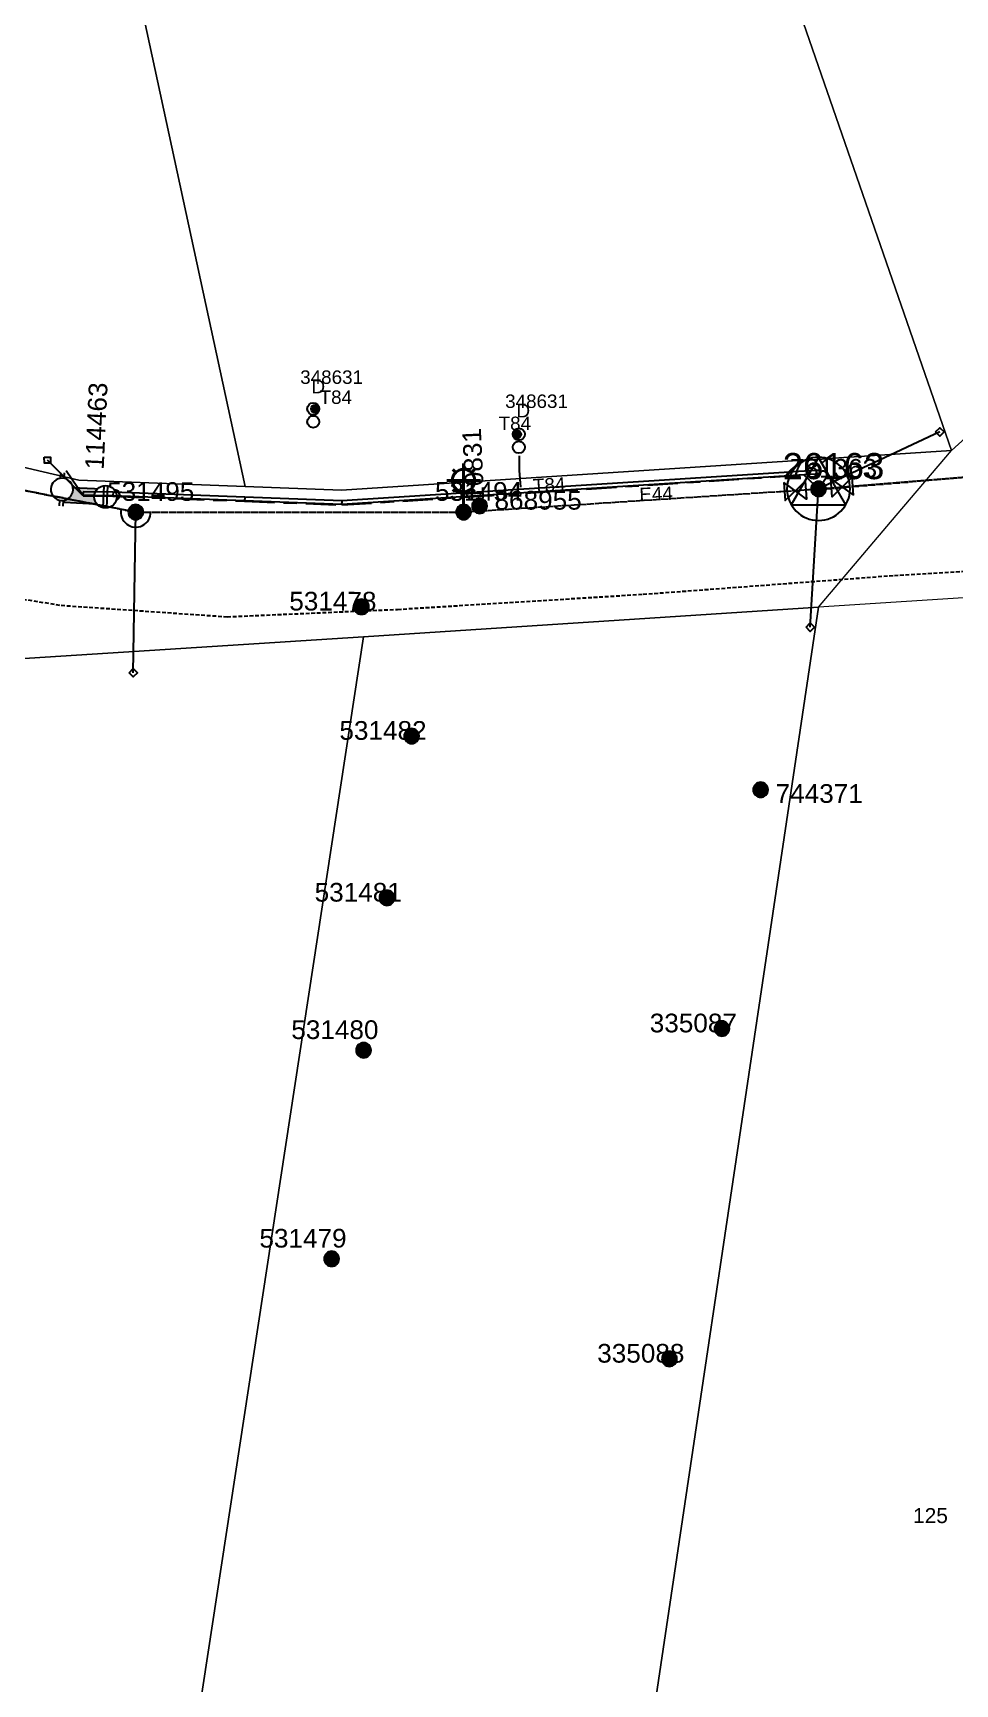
# Model space of a CAD drawing. Header units: metres. Extents: x 302094 to 304730, y 6265242 to 6268907.
# Drawn here: x 303375.8 to 303499, y 6267692.2 to 6267912.9 of the extents above; entities that cross this region are included whole.
import ezdxf
from ezdxf.enums import TextEntityAlignment as Align

# ---------------------------------------------------------------- set-up
doc = ezdxf.new("R2010")
doc.units = ezdxf.units.M
for name, pattern in [('Cable Exist OH', [1, 1, 0]), ('Cable Exist UG', [8.2, 4, -1.2, 1.8, -1.2]), ('DASHED', [0.75, 0.5, -0.25])]:
    doc.linetypes.add(name, pattern=pattern)
doc.layers.get('0').update_dxf_attribs({"color": 6})
for name, color, linetype in [('_User Miscellaneous12', 7, 'Continuous'), ('_User_HV_Exist', 7, 'Continuous'), ('Duct_SP_EXT', 7, 'Continuous'), ('Equip_LV_EXT', 7, 'Continuous'), ('Equip_SP_SL_EXT', 7, 'Continuous'), ('Mains_HV_EXT', 1, 'Continuous'), ('Mains_LV_EXT', 5, 'Continuous'), ('Mains_SL_EXT', 3, 'Continuous'), ('Services_SP_EXT', 7, 'Continuous'), ('Sub_SP_TR_HV_LV_EXT', 7, 'Continuous'), ('SupportsOH_SP_TR_HV_LV_SL_EXT', 7, 'Continuous'), ('SupportsUG_SP_LV_EXT', 7, 'Continuous'), ('Trench_SP_EXT', 7, 'Continuous')]:
    doc.layers.add(name, color=color, linetype=linetype)
doc.layers.add('Cadastre Land Parcels_SP_EXT', color=7, linetype='Continuous', lineweight=5)
doc.layers.add('Cadastre Roads_SP_EXT', color=9, linetype='Continuous', lineweight=5)
doc.layers.add('UNKNOWN_FEATURES', color=1, linetype='DASHED', plot=False)
doc.styles.add('iecARIAL', font='arial.ttf', dxfattribs={"height": 2})
doc.styles.add('POLE_LABEL', font='arial.ttf')
doc.styles.get("Standard").update_dxf_attribs({"font": 'arial.ttf'})

# ---------------------------------------------------------------- blocks, each defined once
blk = doc.blocks.new('SUB_POLE_EXT')
blk.add_wipeout([(0, 4.22), (0.42, 4.2), (0.83, 4.14), (1.21, 4.05), (1.62, 3.9), (1.99, 3.72), (2.35, 3.51), (2.68, 3.26), (2.99, 2.99), (3.28, 2.66), (3.52, 2.34), (3.76, 1.92), (3.9, 1.62), (4.04, 1.23), (4.18, 0.63), (4.22, 0), (4.18, -0.61), (4.06, -1.15), (3.9, -1.62), (3.58, -2.24), (3.22, -2.73), (2.97, -3.01), (2.68, -3.26), (2.36, -3.5), (2, -3.72), (1.64, -3.89), (1.25, -4.03), (0.82, -4.14), (0.42, -4.2), (0, -4.22), (-0.41, -4.2), (-0.8, -4.15), (-1.21, -4.05), (-1.62, -3.9), (-1.99, -3.73), (-2.35, -3.51), (-2.68, -3.26), (-2.96, -3.02), (-3.23, -2.72), (-3.51, -2.35), (-3.71, -2.01), (-3.91, -1.6), (-4.05, -1.21), (-4.16, -0.76), (-4.22, -0.14), (-4.21, 0.39), (-4.14, 0.83), (-4.03, 1.27), (-3.9, 1.63), (-3.71, 2.02), (-3.5, 2.37), (-3.28, 2.67), (-2.99, 2.99), (-2.68, 3.27), (-2.33, 3.52), (-1.98, 3.73), (-1.63, 3.9), (-1.2, 4.05), (-0.78, 4.15), (-0.4, 4.21)])
blk.add_line((2.16, 0.48), (2.16, 0.48, 0))
blk.add_lwpolyline([(-4.22, 0, 1), (4.22, 0, 1)], format="xyb", close=True)
blk.add_lwpolyline([(2.14, 0.52), (0, 4.22), (-3.66, -2.11), (3.66, -2.11)], close=True)
for tag, height, flags, p in [('ASSET_NUM', 3.5, 8, (2, 2)), ('STREET_CODE', 0.2, 9, (1.5, 0)), ('CONSTRUCTED_VOLTAGE', 0.2, 9, (1.5, -0.2)), ('OPERATING_VOLTAGE', 0.2, 9, (1.5, -0.6)), ('OPERATED_BY', 0.2, 9, (1.5, -0.8)), ('ORIENTATION', 0.2, 9, (1.5, -1.2)), ('OWNED_BY', 0.2, 9, (1.5, -1.4)), ('SECONDARY_VOLTAGE', 0.2, 9, (1.5, -1.6)), ('STATE', 0.2, 9, (1.5, -1.8)), ('SUBSTATION_TYPE', 0.2, 9, (1.5, -2)), ('NO_PHASES', 0.2, 9, (1.5, -0.4)), ('MAINTAINED_BY', 0.2, 9, (1.5, -1)), ('USAGE', 0.2, 9, (1.5, -2.2)), ('STREETNAME', 0.2, 9, (1.5, -2.8)), ('SUBURB', 0.2, 9, (1.5, -3)), ('Z', 0.2, 1, (1.5, -3.4)), ('LEGEND', 0.2, 9, (1.5, -2.4)), ('LOCATION', 0.2, 9, (1.5, -2.6)), ('NOTES', 0.2, 9, (1.5, -3.2))]:
    blk.add_attdef(tag, text='', height=height, dxfattribs=dict(flags=flags)).set_placement(p, align=Align.MIDDLE_LEFT)
blk = doc.blocks.new('PILLAR_EXT')
blk.add_hatch(color=256).paths.add_polyline_path([(-2.475, 0.99), (-2.475, -0.99), (2.475, -0.99), (2.475, 0.99)])
blk.add_lwpolyline([(-2.475, -0.99), (2.475, -0.99), (2.475, 0.99), (-2.475, 0.99)], close=True)
at = {"style": 'iecARIAL', "flags": 8}
blk.add_attdef('ASSET_NUM', (1.5, 3.5), '', height=2.5, dxfattribs=at)
for tag, p, flags in [('OWNED_BY', (0, -0.2), 9), ('STATE', (0, -0.4), 9), ('SUPPORT_TYPE', (0, -0.6), 9), ('STREETNAME', (0, -1.8), 9), ('SUBURB', (0, -2), 1), ('USAGE', (0, -0.8), 9), ('LEGEND', (0, -1), 9), ('LOCATION', (0, -1.2), 9), ('NOTES', (0, -1.4), 9), ('PARENT', (0, -1.6), 9)]:
    blk.add_attdef(tag, p, '', height=0.2, dxfattribs=dict(flags=flags))
blk = doc.blocks.new('DUCT_EXT')
blk.add_circle((0, 0.8), 0.8)
at = {"flags": 1}
blk.add_attdef('Z', (0, 0), '', height=0.2, dxfattribs=at)
at = {"flags": 9}
for tag, p in [('DUCT_CODE', (0, 0)), ('XSECT_TYPE', (0, -0.2)), ('STATE', (0, -0.6)), ('FB_REFERENCE', (0, -0.4)), ('NOTES', (0, -0.8))]:
    blk.add_attdef(tag, text='', height=0.2, dxfattribs=at).set_placement(p, align=Align.MIDDLE_LEFT)
blk = doc.blocks.new('LV_OH_LINKS_DISTFUSE_EXT')
for p, q in [((0, 0), (0.96, 0)), ((3.84, 0), (4.8, 0))]:
    blk.add_line(p, q)
blk.add_lwpolyline([(3.84, -1.2), (3.84, 1.2), (0.96, -1.2), (0.96, 1.2)], close=True)
at = {"flags": 9}
for tag, p in [('ACTUAL_STATUS', (0, 0)), ('CONSTRUCTED_VOLTAGE', (0, -0.2)), ('OPERATING_VOLTAGE', (0, -0.6)), ('ORIENTATION', (0, -0.8)), ('OWNED_BY', (0, -1)), ('STATE', (0, -1.2)), ('SWITCH_TYPE', (0, -1.4)), ('NO_PHASES', (0, -0.4)), ('USAGE', (0, -1.6)), ('NOTES', (0, -1.8))]:
    blk.add_attdef(tag, text='', height=0.2, dxfattribs=at).set_placement(p, align=Align.MIDDLE_LEFT)
at = {"flags": 1}
blk.add_attdef('Z', (0, 0), '', height=0.2, dxfattribs=at)
blk = doc.blocks.new('SL_LANTERN_EXT')
at = {"lineweight": 40}
for p, q in [((-1.46, 5.68), (-1.06, 5.28)), ((0, 1.97), (0, 6.47)), ((1.46, 5.68), (1.06, 5.28)), ((-2.25, 4.22), (2.25, 4.22)), ((-1.46, 2.76), (-1.06, 3.16)), ((0, 0), (0, 2.72)), ((1.46, 2.76), (1.06, 3.16))]:
    blk.add_line(p, q, dxfattribs=at)
blk.add_circle((0, 4.22), 1.5, dxfattribs=at)
at = {"style": 'iecARIAL', "flags": 8}
blk.add_attdef('ASSET_NUM', (1.5, 1.5), '', height=2.5, dxfattribs=at)
for tag, p, height, flags in [('OPERATING_VOLTAGE', (0.98, -1.65), 0.2, 9), ('ORIENTATION', (0.98, -1.85), 0.2, 9), ('OWNED_BY', (0.98, -2.05), 0.2, 9), ('STATE', (0.98, -2.25), 0.2, 9), ('CONSTRUCTED_VOLTAGE', (0.98, -0.65), 0.2, 9), ('CONTROL_TYPE', (0.98, -0.85), 0.2, 9), ('LANTERN_PURPOSE', (0.98, -1.05), 0.2, 9), ('LANTERN_TYPE', (0.98, -1.25), 0.2, 9), ('NO_PHASES', (0.98, -1.45), 0.2, 9), ('LNUMBER', (2.18, -3.25), 2.5, 8), ('USAGE', (0.98, -2.45), 0.2, 9), ('CEXIST', (0.98, -2.65), 0.2, 9), ('CNEW', (0.98, -2.85), 0.2, 9), ('CNUMBER', (0.98, -3.05), 0.2, 9), ('CREMOVE', (0.98, -3.25), 0.2, 9), ('CREPLACE', (0.98, -3.45), 0.2, 9), ('LKINGHEIGHT', (0.98, -3.65), 0.2, 9), ('LBRACKET', (0.98, -3.85), 0.2, 9), ('LBRACKETVOCAB', (0.98, -4.05), 0.2, 9), ('LCATEGORY', (0.98, -4.25), 0.2, 9), ('LCHARGE1', (0.98, -4.45), 0.2, 9), ('LCHARGE1PERCENT', (0.98, -4.65), 0.2, 9), ('LCHARGE2', (0.98, -4.85), 0.2, 9), ('LCHARGE2PERCENT', (0.98, -5.05), 0.2, 9), ('LCHARGE3', (0.98, -5.25), 0.2, 9), ('LCHARGE3PERCENT', (0.98, -5.45), 0.2, 9), ('LEXIST', (0.98, -5.65), 0.2, 9), ('LLAMP', (0.98, -5.85), 0.2, 9), ('LLAMPVOCAB', (0.98, -6.05), 0.2, 9), ('LMAST', (0.98, -6.25), 0.2, 9), ('LMASTVOCAB', (0.98, -6.45), 0.2, 9), ('LNEW', (0.98, -6.65), 0.2, 9), ('LANTNUMBER', (0.98, -6.85), 0.2, 9), ('LOUTREACH', (0.98, -7.25), 0.2, 9), ('LOUTREACHVOCAB', (0.98, -7.45), 0.2, 9), ('LRATECODE', (0.98, -7.65), 0.2, 9), ('LREMOVE', (0.98, -7.85), 0.2, 9), ('LREPLACE', (0.98, -8.05), 0.2, 9), ('LTYPE', (0.98, -8.25), 0.2, 9), ('LTYPEVOCAB', (0.98, -8.45), 0.2, 9), ('LEGEND', (0.98, -8.65), 0.2, 9), ('LOCATION', (0.98, -8.85), 0.2, 9), ('STREETNAME', (0.98, -9.25), 0.2, 9), ('SUBURB', (0.98, -9.45), 0.2, 1), ('NOTES', (0.98, -9.05), 0.2, 9)]:
    blk.add_attdef(tag, p, '', height=height, dxfattribs=dict(flags=flags))
blk = doc.blocks.new('CCP_EXT')
at = {"flags": 9}
for tag, p in [('STATE', (0, -1.8)), ('NOTES', (0, -2))]:
    blk.add_attdef(tag, text='', height=0.2, dxfattribs=at).set_placement(p, align=Align.MIDDLE_LEFT)
blk.add_wipeout([(0, 0.57), (0.57, 0), (0, -0.57), (-0.57, 0)])
blk.add_lwpolyline([(-0.57, 0), (0, 0.57), (0.57, 0), (0, -0.57), (-0.57, 0)])
at = {"flags": 1}
blk.add_attdef('Z', (0, 0), '', height=0.2, dxfattribs=at)
at = {"flags": 9}
for tag, p in [('CCP_TYPE', (0, 0)), ('CONSTRUCTED_VOLTAGE', (0, -0.2)), ('OPERATING_VOLTAGE', (0, -0.6)), ('ORIENTATION', (0, -0.8)), ('OWNED_BY', (0, -1)), ('NO_PHASES', (0, -0.4)), ('USAGE', (0, -1.2)), ('LEGEND', (0, -1.4)), ('LIFE_SUPPORT', (0, -1.6))]:
    blk.add_attdef(tag, text='', height=0.2, dxfattribs=at).set_placement(p, align=Align.MIDDLE_LEFT)
blk = doc.blocks.new('POLE_EXT')
blk.add_hatch(color=256).paths.add_polyline_path([(-1, 0, 1), (1, 0, 1)])
blk.add_lwpolyline([(-1, 0, 1), (1, 0, 1)], format="xyb", close=True)
for tag, height, flags, p in [('pNumber', 2.5, 8, (-17.84, 2.07)), ('OWNED_BY', 0.2, 9, (1.35, -0.4)), ('SPECIAL_USE', 0.2, 9, (1.35, -0.8)), ('STATE', 0.2, 9, (1.35, -1)), ('cLV', 0.2, 9, (1.35, -1.4)), ('hDepth', 0.2, 9, (1.35, -1.6)), ('hDia', 0.2, 9, (1.35, -1.8)), ('cHV', 0.2, 9, (1.35, -2)), ('PARENT', 0.2, 9, (1.35, -0.6)), ('USAGE', 0.2, 9, (1.35, -1.2)), ('LBRACKET', 0.2, 9, (1.35, -2.2)), ('cLinedev', 0.2, 9, (1.35, -3.4)), ('pExisting', 0.2, 9, (1.35, -3.8)), ('pFooting', 0.2, 9, (1.35, -4.4)), ('LExisting', 0.2, 9, (1.35, -2.4)), ('LANTNUMBER', 0.2, 9, (1.35, -2.6)), ('LOther', 0.2, 9, (1.35, -2.8)), ('LRemove', 0.2, 9, (1.35, -3)), ('LEGEND', 0.2, 9, (1.35, -3.2)), ('LOCATION', 0.2, 9, (1.35, -3.6)), ('PFNUMBER', 0.2, 9, (1.35, -4)), ('NEWPFNUMBER', 0.2, 9, (1.35, -4.2)), ('pNew', 0.2, 9, (1.35, -4.6)), ('pRelocate', 0.2, 9, (1.35, -5)), ('pRemove', 0.2, 9, (1.35, -5.2)), ('pReplace', 0.2, 9, (1.35, -5.4)), ('pStay', 0.2, 9, (1.35, -5.6)), ('pType', 0.2, 9, (1.35, -5.8)), ('cspan', 0.2, 9, (1.35, -6)), ('STREETNAME', 0.2, 9, (1.35, -6.2)), ('SUBURB', 0.2, 9, (1.35, -6.4)), ('NOTES', 0.2, 9, (1.35, -6.6)), ('OPERATED_BY', 0.2, 9, (1.36, -7.01)), ('MAINTAINED_BY', 0.2, 9, (1.36, -6.81))]:
    blk.add_attdef(tag, text='', height=height, dxfattribs=dict(flags=flags)).set_placement(p, align=Align.MIDDLE_LEFT)
at = {"style": 'POLE_LABEL'}
for tag, height, flags, p in [('ASSET_NUM', 2.5, 8, (2, 2)), ('STRUCTURE_PLANT_NUMBER', 0.2, 9, (1.35, 0.03)), ('STREET_CODE', 0.2, 9, (1.35, -0.2))]:
    blk.add_attdef(tag, text='', height=height, dxfattribs=dict(at, flags=flags)).set_placement(p, align=Align.MIDDLE_LEFT)
at = {"flags": 1}
blk.add_attdef('Z', (1.35, -7.33), '', height=0.2, dxfattribs=at)
blk = doc.blocks.new('LV_UG_LINKS_OPEN_EXT')
for p, q in [((-0.25, 1.47), (-0.25, 2.22)), ((0.25, 1.47), (0.25, 2.22)), ((-0.25, -1.47), (-0.25, -2.22)), ((0.25, -1.47), (0.25, -2.22))]:
    blk.add_line(p, q)
at = {"flags": 9}
for tag, p in [('ACTUAL_STATUS', (0, 0)), ('CONSTRUCTED_VOLTAGE', (0, -0.2)), ('OPERATING_VOLTAGE', (0, -0.6)), ('ORIENTATION', (0, -0.8)), ('STATE', (0, -1)), ('SWITCH_TYPE', (0, -1.2)), ('NO_PHASES', (0, -0.4)), ('USAGE', (0, -1.4)), ('NOTES', (0, -1.6))]:
    blk.add_attdef(tag, text='', height=0.2, dxfattribs=at).set_placement(p, align=Align.MIDDLE_LEFT)
at = {"flags": 1}
blk.add_attdef('Z', (0, 0), '', height=0.2, dxfattribs=at)
blk.add_wipeout([(-0.25, 1.47), (-0.43, 1.43), (-0.61, 1.36), (-0.77, 1.28), (-0.93, 1.17), (-1.07, 1.05), (-1.19, 0.9), (-1.29, 0.75), (-1.38, 0.58), (-1.44, 0.4), (-1.48, 0.22), (-1.49, 0.03), (-1.49, -0.16), (-1.45, -0.34), (-1.4, -0.52), (-1.32, -0.69), (-1.23, -0.85), (-1.11, -1), (-0.98, -1.13), (-0.83, -1.24), (-0.66, -1.34), (-0.49, -1.41), (-0.31, -1.46), (-0.13, -1.49), (0.06, -1.49), (0.25, -1.47), (0.43, -1.43), (0.61, -1.36), (0.77, -1.28), (0.93, -1.17), (1.07, -1.05), (1.19, -0.9), (1.29, -0.75), (1.38, -0.58), (1.44, -0.4), (1.48, -0.22), (1.49, -0.03), (1.49, 0.16), (1.45, 0.34), (1.4, 0.52), (1.32, 0.69), (1.23, 0.85), (1.11, 1), (0.98, 1.13), (0.83, 1.24), (0.66, 1.34), (0.49, 1.41), (0.31, 1.46), (0.13, 1.49), (-0.06, 1.49)])
blk.add_lwpolyline([(0, -1.49, 1), (0, 1.49, 1)], format="xyb", close=True)
blk = doc.blocks.new('LV_UG_LINKS_CLOSED_EXT')
blk.add_wipeout([(-1.06, 1.06), (-1.18, 0.92), (-1.29, 0.76), (-1.37, 0.59), (-1.43, 0.42), (-1.48, 0.23), (-1.49, 0.05), (-1.49, -0.14), (-1.46, -0.33), (-1.41, -0.51), (-1.33, -0.68), (-1.24, -0.84), (-1.12, -0.99), (-0.99, -1.12), (-0.84, -1.24), (-0.68, -1.33), (-0.51, -1.41), (-0.33, -1.46), (-0.14, -1.49), (0.05, -1.49), (0.23, -1.48), (0.42, -1.43), (0.59, -1.37), (0.76, -1.29), (0.92, -1.18), (1.06, -1.06), (1.18, -0.92), (1.29, -0.76), (1.37, -0.59), (1.43, -0.42), (1.48, -0.23), (1.49, -0.05), (1.49, 0.14), (1.46, 0.33), (1.41, 0.51), (1.33, 0.68), (1.24, 0.84), (1.12, 0.99), (0.99, 1.12), (0.84, 1.24), (0.68, 1.33), (0.51, 1.41), (0.33, 1.46), (0.14, 1.49), (-0.05, 1.49), (-0.23, 1.48), (-0.42, 1.43), (-0.59, 1.37), (-0.76, 1.29), (-0.92, 1.18)])
for p, q in [((-0.25, -1.48), (-0.25, 1.48)), ((0.25, -1.48), (0.25, 1.48))]:
    blk.add_line(p, q)
blk.add_circle((0, 0), 1.5)
at = {"flags": 9}
for tag, p in [('ACTUAL_STATUS', (0, 0)), ('CONSTRUCTED_VOLTAGE', (0, -0.2)), ('OPERATING_VOLTAGE', (0, -0.6)), ('ORIENTATION', (0, -0.8)), ('STATE', (0, -1)), ('SWITCH_TYPE', (0, -1.2)), ('NO_PHASES', (0, -0.4)), ('USAGE', (0, -1.4)), ('NOTES', (0, -1.6))]:
    blk.add_attdef(tag, text='', height=0.2, dxfattribs=at).set_placement(p, align=Align.MIDDLE_LEFT)
at = {"flags": 1}
blk.add_attdef('Z', (0, 0), '', height=0.2, dxfattribs=at)
blk = doc.blocks.new('CABLE_LARGE_EXT')
h = blk.add_hatch(color=256)
edge = h.paths.add_edge_path()
edge.add_arc((0, 0.55), 0.55, 0, 360)
blk.add_circle((0, 0.55), 0.55)
at = {"flags": 1}
blk.add_attdef('Z', (0, 0), '', height=0.2, dxfattribs=at)
at = {"flags": 9}
for tag, p in [('COND_CODE', (0, 0)), ('STATE', (0, -0.4)), ('XSECT_SIZE', (0, -0.6)), ('FB_REFERENCE', (0, -0.2)), ('NOTES', (0, -0.8))]:
    blk.add_attdef(tag, text='', height=0.2, dxfattribs=at).set_placement(p, align=Align.MIDDLE_LEFT)

msp = doc.modelspace()

# ---------------------------------------------------------------- linework, layer by layer
at = {"layer": '_User Miscellaneous12'}
for p, q in [((303382.5, 6267851.63), (303382.49, 6267851.39)), ((303382.49, 6267851.15), (303382.49, 6267851.39)), ((303404.08, 6267850.4), (303404.09, 6267850.64)), ((303417.06, 6267849.91), (303404.08, 6267850.4)), ((303404.1, 6267850.88), (303404.09, 6267850.64)), ((303417.05, 6267850.39), (303404.1, 6267850.88)), ((303417.05, 6267850.39), (303417.05, 6267850.15)), ((303417.06, 6267849.91), (303417.05, 6267850.15))]:
    msp.add_line(p, q, dxfattribs=at)
at = {"layer": 'Cadastre Land Parcels_SP_EXT', "linetype": 'Continuous'}
for points in [[(303347.55, 6268114.04), (303265.4, 6268098.18), (303313.59, 6267874.05), (303344.33, 6267861.96), (303381.9, 6267853.19), (303404.15, 6267852.34), (303347.55, 6268114.04)], [(303469.43, 6267657.76), (303486.78, 6267664.21), (303504.14, 6267670.67), (303517.21, 6267675.53), (303542.35, 6267840.16), (303480.79, 6267836.19), (303453.28, 6267651.75), (303469.43, 6267657.76)], [(303453.28, 6267651.75), (303480.79, 6267836.19), (303419.96, 6267832.24), (303383.82, 6267596), (303399.73, 6267608.77), (303408, 6267615.41), (303416.27, 6267622.05), (303424.57, 6267628.71), (303432.86, 6267635.36), (303441.24, 6267642.09), (303449.76, 6267648.93), (303453.28, 6267651.75)], [(303328.69, 6267539.75), (303345.92, 6267557.34), (303358.73, 6267570.41), (303370.97, 6267582.9), (303383.82, 6267596), (303419.96, 6267832.24), (303359.22, 6267828.34), (303314.02, 6267524.79), (303328.69, 6267539.75)]]:
    msp.add_lwpolyline(points, close=True, dxfattribs=at)
at = {"layer": 'Duct_SP_EXT'}
for p, q in [((303382.5, 6267851.63), (303382.49, 6267851.39)), ((303382.49, 6267851.15), (303382.49, 6267851.39)), ((303404.08, 6267850.4), (303404.09, 6267850.64)), ((303417.06, 6267849.91), (303404.08, 6267850.4)), ((303404.1, 6267850.88), (303404.09, 6267850.64)), ((303417.05, 6267850.39), (303404.1, 6267850.88)), ((303417.05, 6267850.39), (303417.05, 6267850.15)), ((303417.06, 6267849.91), (303417.05, 6267850.15))]:
    msp.add_line(p, q, dxfattribs=at)
msp.add_lwpolyline([(303440.76, 6267856.44), (303440.76, 6267854.48), (303440.96, 6267852.25)], dxfattribs=at)
at = {"layer": 'Mains_LV_EXT', "linetype": 'Continuous'}
msp.add_lwpolyline([(303387.57, 6267849.28, 1.104576), (303391.53, 6267848.9)], format="xyb", dxfattribs=at)

# ---------------------------------------------------------------- block references
at = {"layer": 'Duct_SP_EXT'}
for name, p, rotation in [('DUCT_EXT', (303414.06, 6267862.7), 89.58179007310878), ('CABLE_LARGE_EXT', (303414.06, 6267862.7), 89.58179007310878), ('DUCT_EXT', (303414.05, 6267860.97), 89.58179007310878), ('DUCT_EXT', (303439.93, 6267859.3), 269.9999999999998), ('CABLE_LARGE_EXT', (303439.93, 6267859.3), 269.9999999999998), ('DUCT_EXT', (303439.93, 6267857.57), 269.9999999999998)]:
    msp.add_blockref(name, p, dxfattribs=dict(at, rotation=rotation))
at = {"layer": 'Equip_SP_SL_EXT'}
ref = msp.add_blockref('SL_LANTERN_EXT', (303433.35, 6267848.91), dxfattribs=at)
ref.add_attrib('ASSET_NUM', '10831', dxfattribs={"layer": '0', "height": 2.5, "rotation": 92.6493, "style": 'iecARIAL'}).set_placement((303434.85, 6267850.41), align=Align.MIDDLE_LEFT)
at = {"layer": 'Sub_SP_TR_HV_LV_EXT'}
ref = msp.add_blockref('SUB_POLE_EXT', (303480.79, 6267852), dxfattribs=at)
ref.add_attrib('ASSET_NUM', '26163', dxfattribs={"layer": '0', "height": 3.5}).set_placement((303482.79, 6267852.25), align=Align.BOTTOM_CENTER)
at = {"layer": 'SupportsOH_SP_TR_HV_LV_SL_EXT'}
ref = msp.add_blockref('POLE_EXT', (303389.53, 6267848.9), dxfattribs=at)
ref.add_attrib('ASSET_NUM', '531495', dxfattribs={"layer": '0', "height": 2.5, "style": 'POLE_LABEL'}).set_placement((303391.53, 6267849.65), align=Align.BOTTOM_CENTER)
ref = msp.add_blockref('POLE_EXT', (303433.35, 6267848.91), dxfattribs=at)
ref.add_attrib('ASSET_NUM', '531494', dxfattribs={"layer": '0', "height": 2.5, "style": 'POLE_LABEL'}).set_placement((303435.35, 6267849.66), align=Align.BOTTOM_CENTER)
ref = msp.add_blockref('POLE_EXT', (303435.48, 6267849.73), dxfattribs=at)
ref.add_attrib('ASSET_NUM', '868955', dxfattribs={"layer": '0', "height": 2.5, "style": 'POLE_LABEL'}).set_placement((303437.48, 6267850.48), align=Align.MIDDLE_LEFT)
ref = msp.add_blockref('POLE_EXT', (303419.7, 6267836.24), dxfattribs=at)
ref.add_attrib('ASSET_NUM', '531478', dxfattribs={"layer": '0', "height": 2.5, "rotation": 359.9748, "style": 'POLE_LABEL'}).set_placement((303421.7, 6267836.99), align=Align.MIDDLE_RIGHT)
ref = msp.add_blockref('POLE_EXT', (303426.4, 6267818.96), dxfattribs=at)
ref.add_attrib('ASSET_NUM', '531482', dxfattribs={"layer": '0', "height": 2.5, "style": 'POLE_LABEL'}).set_placement((303428.4, 6267819.71), align=Align.MIDDLE_RIGHT)
ref = msp.add_blockref('POLE_EXT', (303473.05, 6267811.78), dxfattribs=at)
ref.add_attrib('ASSET_NUM', '744371', dxfattribs={"layer": '0', "height": 2.5, "style": 'POLE_LABEL'}).set_placement((303475.05, 6267812.53), align=Align.TOP_LEFT)
ref = msp.add_blockref('POLE_EXT', (303423.09, 6267797.33), dxfattribs=at)
ref.add_attrib('ASSET_NUM', '531481', dxfattribs={"layer": '0', "height": 2.5, "style": 'POLE_LABEL'}).set_placement((303425.09, 6267798.08), align=Align.MIDDLE_RIGHT)
ref = msp.add_blockref('POLE_EXT', (303419.97, 6267776.96), dxfattribs=at)
ref.add_attrib('ASSET_NUM', '531480', dxfattribs={"layer": '0', "height": 2.5, "style": 'POLE_LABEL'}).set_placement((303421.97, 6267777.71), align=Align.BOTTOM_RIGHT)
ref = msp.add_blockref('POLE_EXT', (303467.88, 6267779.85), dxfattribs=at)
ref.add_attrib('ASSET_NUM', '335087', dxfattribs={"layer": '0', "height": 2.5, "style": 'POLE_LABEL'}).set_placement((303469.88, 6267780.6), align=Align.MIDDLE_RIGHT)
ref = msp.add_blockref('POLE_EXT', (303415.71, 6267749.08), dxfattribs=at)
ref.add_attrib('ASSET_NUM', '531479', dxfattribs={"layer": '0', "height": 2.5, "style": 'POLE_LABEL'}).set_placement((303417.71, 6267749.83), align=Align.BOTTOM_RIGHT)
ref = msp.add_blockref('POLE_EXT', (303460.86, 6267735.7), dxfattribs=at)
ref.add_attrib('ASSET_NUM', '335088', dxfattribs={"layer": '0', "height": 2.5, "style": 'POLE_LABEL'}).set_placement((303462.86, 6267736.45), align=Align.MIDDLE_RIGHT)
at = {"layer": 'SupportsUG_SP_LV_EXT'}
ref = msp.add_blockref('PILLAR_EXT', (303382.49, 6267851.09), dxfattribs=dict(at, rotation=357.2372449772216))
ref.add_attrib('ASSET_NUM', '114463', dxfattribs={"layer": '0', "height": 2.5, "rotation": 87.3974, "style": 'iecARIAL'}).set_placement((303383.99, 6267854.59), align=Align.MIDDLE_LEFT)

# ---------------------------------------------------------------- texts
at = {"layer": 'Cadastre Land Parcels_SP_EXT'}
msp.add_text('125', height=2, dxfattribs=at).set_placement((303493.42, 6267713.75))
at = {"layer": 'Duct_SP_EXT'}
for s, p in [('348631', (303411.51, 6267866.04)), ('D', (303413.02, 6267864.78)), ('T84', (303414.1, 6267863.36)), ('348631', (303438.9, 6267862.82)), ('D', (303440.42, 6267861.56)), ('T84', (303438.03, 6267859.86))]:
    msp.add_text(s, height=1.8, dxfattribs=at).set_placement(p)
at = {"layer": 'Mains_LV_EXT'}
for s, rotation, p in [('T84', 3.7183, (303442.68, 6267851.51)), ('E44', 2.6131, (303456.88, 6267850.34))]:
    msp.add_text(s, height=1.8, rotation=rotation, dxfattribs=at).set_placement(p)

# ---------------------------------------------------------------- next in the draw order: linework, layer by layer
at = {"layer": '_User Miscellaneous12'}
for p, q in [((303481.04, 6267854.51), (303417.05, 6267850.39)), ((303481.07, 6267854.03), (303417.06, 6267849.91)), ((303481.04, 6267854.51), (303481.06, 6267854.27)), ((303481.07, 6267854.03), (303481.06, 6267854.27))]:
    msp.add_line(p, q, dxfattribs=at)
at = {"layer": 'Cadastre Land Parcels_SP_EXT', "linetype": 'Continuous'}
msp.add_lwpolyline([(303498.55, 6267857.15), (303458.6, 6267972.57), (303424.72, 6268128.89), (303347.55, 6268114.04), (303404.15, 6267852.34), (303417.03, 6267851.85), (303498.55, 6267857.15)], close=True, dxfattribs=at)
at = {"layer": 'Duct_SP_EXT'}
for p, q in [((303481.04, 6267854.51), (303417.05, 6267850.39)), ((303481.07, 6267854.03), (303417.06, 6267849.91)), ((303481.04, 6267854.51), (303481.06, 6267854.27)), ((303481.07, 6267854.03), (303481.06, 6267854.27))]:
    msp.add_line(p, q, dxfattribs=at)
at = {"layer": 'Mains_LV_EXT', "linetype": 'Cable Exist OH'}
msp.add_lwpolyline([(303389.53, 6267848.9), (303433.35, 6267848.91), (303480.79, 6267852)], dxfattribs=at)
at = {"layer": 'Trench_SP_EXT', "linetype": 'Cable Exist UG'}
msp.add_lwpolyline([(303481.06, 6267854.27, -0.820506), (303481.83, 6267853.53), (303481.83, 6267853.53), (303480.79, 6267852)], format="xyb", dxfattribs=at)

# ---------------------------------------------------------------- next in the draw order: block references
at = {"layer": 'Equip_LV_EXT'}
for p, rotation in [((303481.55, 6267852.06), 4.599957747508981), ((303480.06, 6267851.9), 183.8736638848842)]:
    msp.add_blockref('LV_OH_LINKS_DISTFUSE_EXT', p, dxfattribs=dict(at, rotation=rotation))
at = {"layer": 'Services_SP_EXT'}
for p in [(303479.69, 6267833.51), (303389.2, 6267827.43)]:
    msp.add_blockref('CCP_EXT', p, dxfattribs=at)
at = {"layer": 'SupportsOH_SP_TR_HV_LV_SL_EXT'}
ref = msp.add_blockref('POLE_EXT', (303480.79, 6267852), dxfattribs=at)
ref.add_attrib('ASSET_NUM', '781363', dxfattribs={"layer": '0', "height": 2.5, "style": 'POLE_LABEL'}).set_placement((303482.79, 6267852.75), align=Align.BOTTOM_CENTER)

# ---------------------------------------------------------------- next in the draw order: linework, layer by layer
at = {"layer": 'Services_SP_EXT'}
for points in [[(303479.69, 6267833.51), (303480.79, 6267852)], [(303389.2, 6267827.43), (303389.53, 6267848.9)]]:
    msp.add_lwpolyline(points, dxfattribs=at)
at = {"layer": 'UNKNOWN_FEATURES'}
msp.add_lwpolyline([(303358.86, 6267839.78), (303379.57, 6267836.44), (303401.75, 6267834.91), (303424.53, 6267835.9), (303457.34, 6267837.92), (303490.92, 6267840.44), (303535.67, 6267843.13), (303564.48, 6267844.17), (303585.89, 6267842.3), (303645.32, 6267833.38), (303679.61, 6267828.23), (303698.4, 6267824.78), (303707.43, 6267821.98), (303712.2, 6267819.37), (303716.53, 6267815.41), (303720.25, 6267810.43), (303722.06, 6267805.27), (303722.82, 6267800.68), (303721.89, 6267790.08), (303720.14, 6267772.75)], dxfattribs=at)

# ---------------------------------------------------------------- next in the draw order: block references
at = {"layer": 'Services_SP_EXT'}
msp.add_blockref('CCP_EXT', (303496.99, 6267859.61), dxfattribs=at)
at = {"layer": 'Services_SP_EXT', "rotation": 315.2372446423853}
msp.add_blockref('CCP_EXT', (303377.71, 6267855.83), dxfattribs=at)

# ---------------------------------------------------------------- next in the draw order: linework, layer by layer
at = {"layer": '_User_HV_Exist', "linetype": 'Cable Exist OH'}
msp.add_lwpolyline([(303480.79, 6267851.94), (303558.11, 6267858.3)], dxfattribs=at)
at = {"layer": 'Cadastre Roads_SP_EXT', "linetype": 'Continuous'}
for points in [[(303412.73, 6268184.45), (303424.72, 6268128.89), (303458.6, 6267972.57), (303498.55, 6267857.15), (303514.77, 6267871.79), (303514.77, 6267871.79), (303527.85, 6267883.6), (303493.46, 6267932.75), (303477.75, 6267978.07), (303444.99, 6268124.75), (303431.3, 6268186.07)], [(303359.22, 6267828.34), (303419.96, 6267832.24), (303480.79, 6267836.19), (303490.42, 6267847.56), (303498.55, 6267857.15), (303417.03, 6267851.85), (303404.15, 6267852.34), (303404.15, 6267852.34), (303381.9, 6267853.19), (303344.33, 6267861.96)]]:
    msp.add_lwpolyline(points, dxfattribs=at)
at = {"layer": 'Mains_HV_EXT', "linetype": 'Cable Exist OH'}
msp.add_lwpolyline([(303480.79, 6267852), (303558.11, 6267858.35)], dxfattribs=at)
at = {"layer": 'Mains_LV_EXT', "linetype": 'Cable Exist OH'}
msp.add_lwpolyline([(303480.79, 6267852), (303558.11, 6267858.35)], dxfattribs=at)
at = {"layer": 'Mains_SL_EXT', "linetype": 'Cable Exist OH'}
msp.add_lwpolyline([(303433.35, 6267848.91), (303480.79, 6267852), (303558.11, 6267858.35)], dxfattribs=at)
at = {"layer": 'Services_SP_EXT'}
msp.add_lwpolyline([(303496.99, 6267859.61), (303480.79, 6267852)], dxfattribs=at)
at = {"layer": 'Trench_SP_EXT', "linetype": 'Cable Exist UG'}
msp.add_lwpolyline([(303382.49, 6267851.09), (303379.6, 6267855.35)], dxfattribs=at)

# ---------------------------------------------------------------- next in the draw order: block references
at = {"layer": 'Equip_LV_EXT'}
for name, p, rotation in [('LV_UG_LINKS_OPEN_EXT', (303379.66, 6267851.94), 357.2372449788292), ('LV_UG_LINKS_CLOSED_EXT', (303385.48, 6267850.95), 357.2372449772216)]:
    msp.add_blockref(name, p, dxfattribs=dict(at, rotation=rotation))

# ---------------------------------------------------------------- next in the draw order: linework, layer by layer
at = {"layer": '_User Miscellaneous12'}
for p, q in [((303386.5, 6267851.55), (303382.5, 6267851.63)), ((303386.5, 6267851.55), (303386.49, 6267851.31)), ((303404.1, 6267850.88), (303386.5, 6267851.55)), ((303386.48, 6267851.07), (303382.49, 6267851.15)), ((303386.48, 6267851.07), (303386.49, 6267851.31)), ((303404.08, 6267850.4), (303386.48, 6267851.07))]:
    msp.add_line(p, q, dxfattribs=at)
at = {"layer": 'Duct_SP_EXT'}
for p, q in [((303386.5, 6267851.55), (303382.5, 6267851.63)), ((303386.5, 6267851.55), (303386.49, 6267851.31)), ((303404.1, 6267850.88), (303386.5, 6267851.55)), ((303386.48, 6267851.07), (303382.49, 6267851.15)), ((303386.48, 6267851.07), (303386.49, 6267851.31)), ((303404.08, 6267850.4), (303386.48, 6267851.07))]:
    msp.add_line(p, q, dxfattribs=at)
at = {"layer": 'Mains_LV_EXT', "linetype": 'Cable Exist OH'}
msp.add_lwpolyline([(303389.53, 6267848.9), (303349.23, 6267856.72)], dxfattribs=at)
at = {"layer": 'Mains_LV_EXT', "linetype": 'Cable Exist UG'}
msp.add_lwpolyline([(303382.49, 6267851.09), (303386.48, 6267851.01), (303386.48, 6267851.01), (303404.08, 6267850.34), (303417.06, 6267849.85), (303478.81, 6267853.86), (303480.79, 6267852)], dxfattribs=at)
at = {"layer": 'Mains_SL_EXT', "linetype": 'Cable Exist OH'}
msp.add_lwpolyline([(303349.23, 6267856.72), (303389.53, 6267848.9), (303433.35, 6267848.91)], dxfattribs=at)
at = {"layer": 'Services_SP_EXT'}
msp.add_lwpolyline([(303382.49, 6267851.09), (303377.71, 6267855.83)], dxfattribs=at)

doc.saveas('drawing.dxf')
